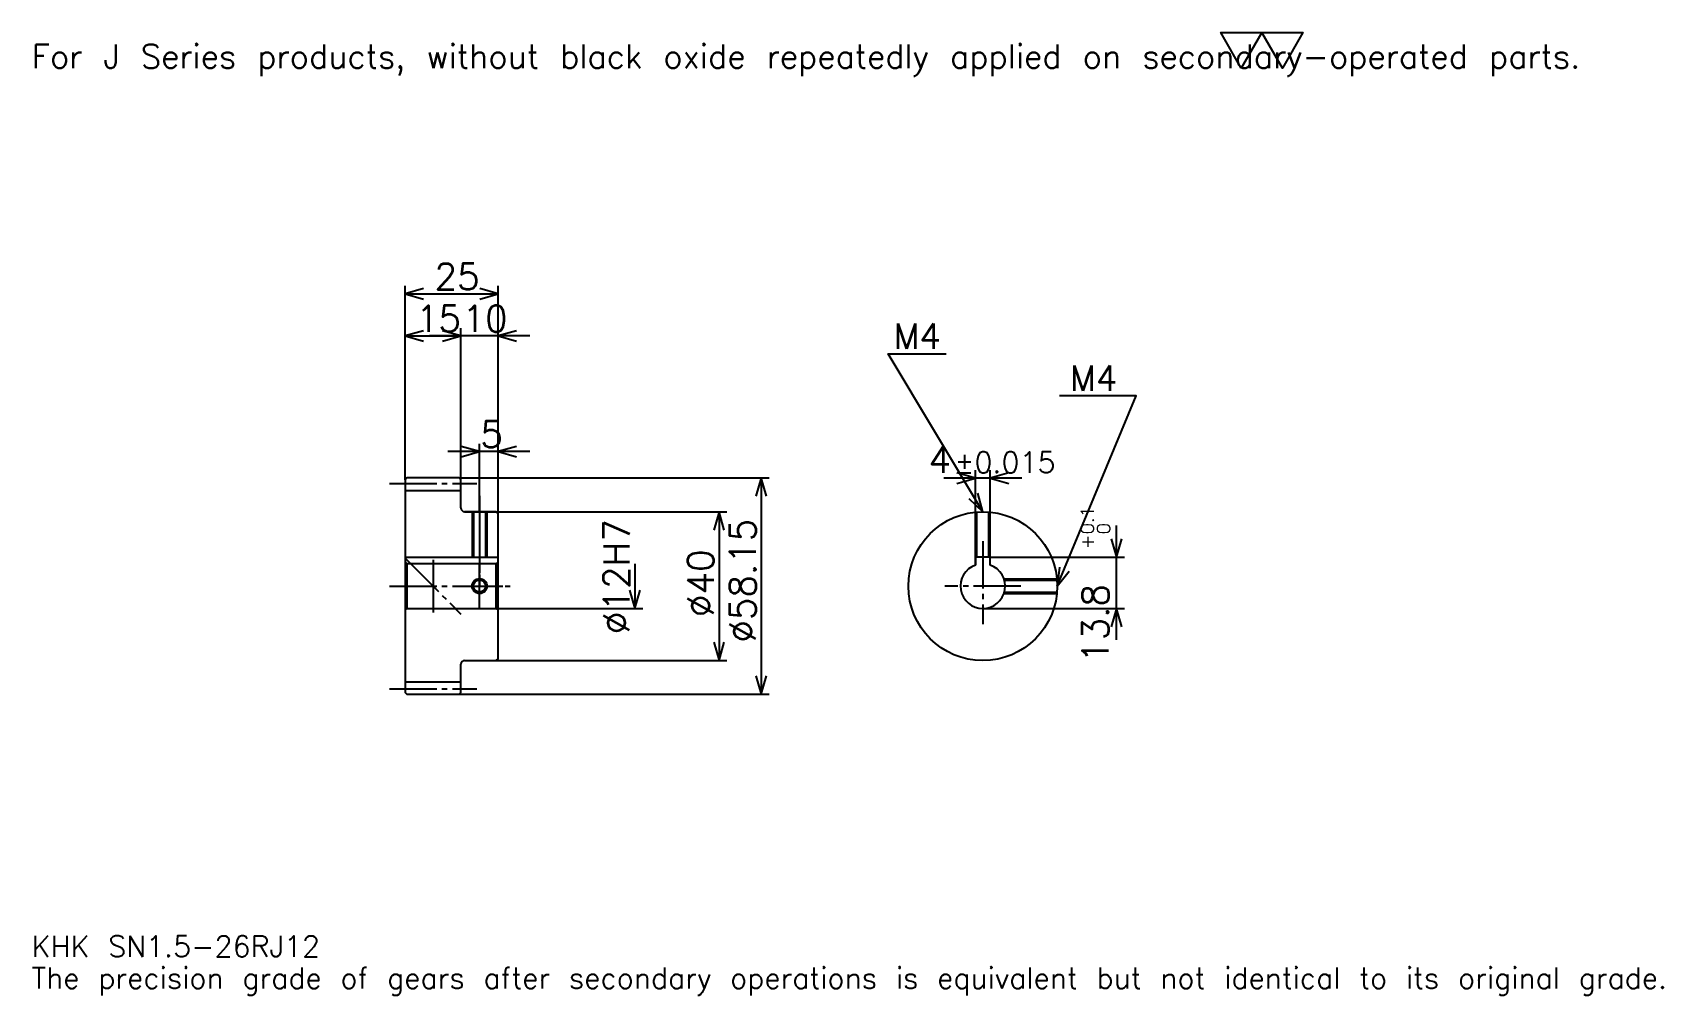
# Model space of a CAD drawing. Extents: x 14 to 453, y 5 to 264.
import ezdxf

# ---------------------------------------------------------------- set-up
doc = ezdxf.new("R2010")
doc.units = 0
doc.linetypes.add('DASHDOT', pattern=[16.95652, 12.717391, -1.413043, 1.413043, -1.413043])
doc.layers.get('0').update_dxf_attribs({"linetype": 'CONTINUOUS'})
doc.layers.add('DASHDOT', color=6, linetype='DASHDOT')
doc.styles.add('KANJI', font='TXT', dxfattribs={"bigfont": 'BIGFONT'})

msp = doc.modelspace()

# ---------------------------------------------------------------- linework, layer by layer
at = {"color": 5}
for p, q in [((114.456528, 144.240219), (114.456528, 195.816299)), ((114.456528, 193.696732), (139.456528, 193.696732)), ((139.456528, 144.240219), (139.456528, 195.816299)), ((129.456528, 144.240219), (129.456528, 184.511963)), ((114.456528, 182.392395), (129.456528, 182.392395)), ((147.934784, 182.392395), (120.978264, 182.392395)), ((134.456528, 144.240219), (134.456528, 153.424988)), ((147.934784, 151.305435), (125.978264, 151.305435)), ((267.67392, 122.963051), (267.67392, 146.278259)), ((271.67392, 122.963051), (271.67392, 146.278259)), ((114.456528, 143.740219), (114.456528, 144.240219)), ((128.956528, 144.240219), (139.456528, 144.240219)), ((129.456528, 143.740219), (129.456528, 144.240219)), ((134.456528, 135.163055), (134.456528, 144.240219)), ((134.456528, 135.163055), (134.456528, 144.240219)), ((139.456528, 144.240219), (212.228271, 144.240219)), ((139.456528, 134.663055), (139.456528, 144.240219)), ((210.108704, 144.240219), (210.108704, 86.085884)), ((280.152161, 144.158691), (259.195679, 144.158691)), ((130.456528, 135.163055), (139.456528, 135.163055)), ((139.456528, 135.163055), (200.92392, 135.163055)), ((198.804352, 135.163055), (198.804352, 95.163048)), ((305.586975, 100.684784), (305.586975, 131.441315)), ((271.67392, 122.963051), (307.706543, 122.963051)), ((176.195663, 121.163048), (176.195663, 109.163048)), ((139.456528, 109.163048), (178.315216, 109.163048)), ((269.67392, 109.163048), (307.706543, 109.163048)), ((130.456528, 95.163048), (139.456528, 95.163048)), ((139.456528, 95.163048), (200.92392, 95.163048)), ((128.956528, 86.085884), (139.456528, 86.085884)), ((139.456528, 86.085884), (212.228271, 86.085884))]:
    msp.add_line(p, q, dxfattribs=at)
at = {"color": 4}
for p, q in [((114.456528, 140.865219), (129.456528, 140.865219)), ((114.456528, 122.963051), (139.456528, 122.963051)), ((114.956528, 121.163048), (114.956528, 109.163048)), ((138.956528, 121.163048), (139.456528, 121.663048)), ((138.956528, 109.163048), (139.456528, 108.663048)), ((114.456528, 89.460884), (129.456528, 89.460884))]:
    msp.add_line(p, q, dxfattribs=at)
at = {"color": 7}
msp.add_line((121.956528, 122.228264), (121.956528, 108.097832), dxfattribs=at)
msp.add_lwpolyline([(339.130432, 254.347824), (333.619568, 263.899994), (355.663025, 263.899994), (350.152161, 254.347824), (344.641296, 263.899994), (339.130432, 254.347824)], dxfattribs=at)
at = {"color": 5}
for points in [[(119.402176, 195.109772), (114.456528, 193.696732), (119.402176, 192.283691)], [(134.51088, 192.283691), (139.456528, 193.696732), (134.51088, 195.109772)], [(119.402176, 183.80542), (114.456528, 182.392395), (119.402176, 180.97934)], [(124.51088, 180.97934), (129.456528, 182.392395), (124.51088, 183.80542)], [(124.51088, 180.97934), (129.456528, 182.392395), (124.51088, 183.80542)], [(144.402176, 183.80542), (139.456528, 182.392395), (144.402176, 180.97934)], [(269.67392, 135.163055), (244.239136, 177.554352), (259.782593, 177.554352)], [(289.67392, 115.163048), (310.869568, 166.25), (290.239136, 166.25)], [(129.51088, 149.892395), (134.456528, 151.305435), (129.51088, 152.718475)], [(144.402176, 152.718475), (139.456528, 151.305435), (144.402176, 149.892395)], [(262.728271, 142.745651), (267.67392, 144.158691), (262.728271, 145.571747)], [(276.619568, 145.571747), (271.67392, 144.158691), (276.619568, 142.745651)], [(211.521744, 139.294556), (210.108704, 144.240219), (208.695663, 139.294556)], [(265.917725, 138.67691), (269.67392, 135.163055), (268.341064, 140.13092)], [(200.217392, 130.217392), (198.804352, 135.163055), (197.391312, 130.217392)], [(304.17392, 127.908699), (305.586975, 122.963051), (307, 127.908699)], [(290.264038, 120.272644), (289.67392, 115.163048), (292.874359, 119.189629)], [(174.782623, 114.108704), (176.195663, 109.163048), (177.608704, 114.108704)], [(307, 104.217392), (305.586975, 109.163048), (304.17392, 104.217392)], [(197.391312, 100.108704), (198.804352, 95.163048), (200.217392, 100.108704)], [(208.695663, 91.031532), (210.108704, 86.085884), (211.521744, 91.031532)]]:
    msp.add_lwpolyline(points, dxfattribs=at)
at = {"color": 4}
for points in [[(129.456528, 136.163055), (129.456528, 143.740219), (128.956528, 144.240219), (114.956528, 144.240219), (114.456528, 143.740219), (114.456528, 108.663048)], [(130.456528, 95.163048), (138.956528, 95.163048), (139.456528, 95.663048), (139.456528, 134.663055), (138.956528, 135.163055), (130.456528, 135.163055)], [(132.456528, 135.163055), (132.456528, 122.963051)], [(132.836533, 135.163055), (132.836533, 122.963051)], [(136.076523, 135.163055), (136.076523, 122.963051)], [(136.456528, 135.163055), (136.456528, 122.963051)], [(267.67392, 120.819901), (267.67392, 135.06279)], [(268.053925, 122.963051), (268.053925, 135.097336)], [(271.293915, 122.963051), (271.293915, 135.097336)], [(271.67392, 120.819901), (271.67392, 135.06279)], [(271.67392, 120.819901), (271.67392, 122.963051), (267.67392, 122.963051), (267.67392, 120.819901)], [(114.456528, 108.663048), (114.956528, 109.163048), (138.956528, 109.163048), (138.956528, 121.163048), (114.956528, 121.163048), (114.456528, 121.663048)], [(275.33078, 117.163048), (289.573669, 117.163048)], [(275.45108, 116.783051), (289.608215, 116.783051)], [(275.33078, 113.163048), (289.573669, 113.163048)], [(275.45108, 113.543045), (289.608215, 113.543045)], [(114.456528, 108.663048), (114.456528, 86.585884), (114.956528, 86.085884), (128.956528, 86.085884), (129.456528, 86.585884), (129.456528, 94.163048)]]:
    msp.add_lwpolyline(points, dxfattribs=at)
for centre, radius in [((269.67392, 115.163048), 20), ((134.456528, 115.163048), 1.62)]:
    msp.add_circle(centre, radius, dxfattribs=at)
at = {"color": 7}
msp.add_circle((134.456528, 115.163048), 2, dxfattribs=at)
at = {"color": 4}
for centre, radius, start, end in [((130.456528, 136.163055), 1, 180, 270), ((269.67392, 115.163048), 6, 109.47122094, 70.52877906), ((130.456528, 94.163048), 1, 90, 180)]:
    msp.add_arc(centre, radius, start, end, dxfattribs=at)
at = {"layer": 'DASHDOT', "color": 7}
for p, q in [((110.2174, 142.740219), (133.695663, 142.740219)), ((134.456528, 135.163055), (134.456528, 115.163048)), ((269.67392, 127.202179), (269.67392, 104.92392)), ((114.456528, 122.663048), (129.456528, 107.663048)), ((110.2174, 115.163048), (143.695663, 115.163048)), ((279.913055, 115.163048), (259.434784, 115.163048)), ((110.2174, 87.585884), (133.695663, 87.585884))]:
    msp.add_line(p, q, dxfattribs=at)
for points in [[(134.456528, 139.402176), (134.456528, 118.723915)], [(134.456528, 108.92392), (134.456528, 121.402176)], [(128.217392, 115.163048), (140.695663, 115.163048)]]:
    msp.add_lwpolyline(points, dxfattribs=at)

# ---------------------------------------------------------------- texts
at = {"color": 7, "style": 'KANJI'}
for s, height, p in [('For J Series products, without black oxide repeatedly applied on secondary-operated parts.', 6.358696, (14.130435, 254.347824)), ('25', 7.065217, (122.364136, 194.827164)), ('15', 7.065217, (117.364136, 183.522827)), ('10', 7.065217, (129.864136, 183.522827)), ('M4', 6.782609, (245.652176, 178.967392)), ('M4', 6.782609, (293.065216, 167.663055)), ('5', 7.065217, (134.660339, 152.435867)), ('4', 7.065217, (255.08992, 145.571747)), ('%%p0.015', 5.652174, (262.083618, 145.571747)), ('KHK SN1.5-26RJ12', 5.652174, (14.130435, 15.543478)), ('The precision grade of gears after secondary operations is equivalent but not identical to its original grade.', 5.652174, (14.130435, 7.065217))]:
    msp.add_text(s, height=height, dxfattribs=at).set_placement(p)
for s, height, p in [('%%c12H7', 7.065217, (174.782623, 102.269028)), ('%%c58.15', 7.065217, (208.695663, 99.972832)), ('0.1', 3.532609, (299.510864, 129.075165)), ('0', 3.532609, (303.891296, 129.075165)), ('+', 3.532609, (299.510864, 125.118637)), ('%%c40', 7.065217, (197.391312, 106.86142)), ('13.8', 7.065217, (303.467407, 94.537582))]:
    msp.add_text(s, height=height, rotation=90, dxfattribs=at).set_placement(p)

doc.saveas('drawing.dxf')
